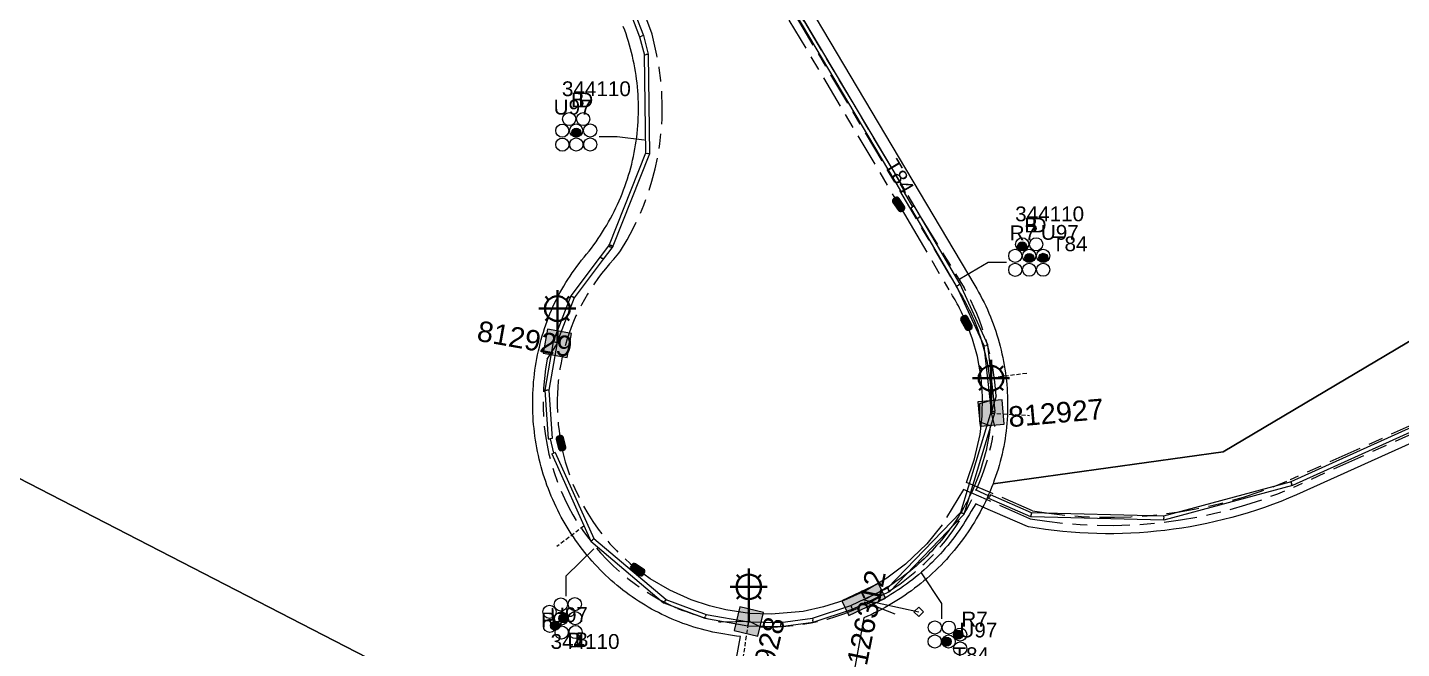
# Model space of a CAD drawing. Header units: metres. Extents: x 292510 to 295946, y 6251475 to 6256272.
# Drawn here: x 294801.5 to 294968.8, y 6255468.2 to 6255543.8 of the extents above; entities that cross this region are included whole.
import ezdxf
from ezdxf.enums import TextEntityAlignment as Align

# ---------------------------------------------------------------- set-up
doc = ezdxf.new("R2010")
doc.units = ezdxf.units.M
doc.linetypes.add('Cable Exist UG', pattern=[8.2, 4, -1.2, 1.8, -1.2])
doc.linetypes.add('DASHED', pattern=[0.75, 0.5, -0.25])
doc.layers.get('0').update_dxf_attribs({"color": 6})
doc.layers.add('Cadastre Land Parcels_SP_EXT', color=7, linetype='Continuous', lineweight=5)
for name, color, linetype in [('Duct_SP_EXT', 7, 'Continuous'), ('Equip_HV_EXT', 7, 'Continuous'), ('Equip_SP_SL_EXT', 7, 'Continuous'), ('Mains_HV_EXT', 7, 'Continuous'), ('Mains_LV_EXT', 7, 'Continuous'), ('Mains_SL_EXT', 7, 'Continuous'), ('Services_SP_EXT', 7, 'Continuous'), ('SupportsUG_SP_LV_EXT', 7, 'Continuous'), ('SupportsUG_SP_LV_SL_EXT', 7, 'Continuous'), ('Trench_SP_EXT', 7, 'Continuous')]:
    doc.layers.add(name, color=color, linetype=linetype)
doc.layers.add('UNKNOWN_FEATURES', color=1, linetype='DASHED', plot=False)
doc.styles.add('COLUMN_LABEL', font='arial.ttf')
doc.styles.add('iecARIAL', font='arial.ttf', dxfattribs={"height": 2})
doc.styles.add('POLE_LABEL', font='arial.ttf')
doc.styles.get("Standard").update_dxf_attribs({"font": 'arial.ttf'})
doc.linetypes.add('Cable E UG', pattern='A,6,-0.5,["E",Standard,S=1.7,R=0,X=0.5,Y=-1],-2.9', length=9.4)

# ---------------------------------------------------------------- blocks, each defined once
blk = doc.blocks.new('COLUMN_EXT')
blk.add_hatch(color=256).paths.add_polyline_path([(-1.49, 1.48), (-1.49, -1.49), (1.48, -1.49), (1.48, 1.48)])
blk.add_lwpolyline([(-1.49, -1.49), (1.48, -1.49), (1.48, 1.48), (-1.49, 1.48)], close=True)
for tag, height, style, flags, p in [('ASSET_NUM', 2.5, 'COLUMN_LABEL', 8, (2, 2)), ('STRUCTURE_PLANT_NUMBER', 0.2, 'POLE_LABEL', 9, (1.81, 0.03)), ('STREET_CODE', 0.2, 'COLUMN_LABEL', 9, (1.81, -0.2))]:
    blk.add_attdef(tag, text='', height=height, dxfattribs=dict(style=style, flags=flags)).set_placement(p, align=Align.MIDDLE_LEFT)
at = {"flags": 9}
for tag, p in [('COLUMN_TYPE', (1.81, -0.4)), ('OWNED_BY', (1.81, -0.6)), ('STATE', (1.81, -0.8)), ('USAGE', (1.81, -1)), ('STREETNAME', (1.81, -1.6)), ('LEGEND', (1.81, -1.2)), ('LOCATION', (1.81, -1.4)), ('SUBURB', (1.81, -1.8)), ('NOTES', (1.81, -2))]:
    blk.add_attdef(tag, text='', height=0.2, dxfattribs=at).set_placement(p, align=Align.MIDDLE_LEFT)
at = {"flags": 1}
blk.add_attdef('Z', (1.81, -2.35), '', height=0.2, dxfattribs=at)
blk = doc.blocks.new('PILLAR_EXT')
blk.add_hatch(color=256).paths.add_polyline_path([(-2.475, 0.99), (-2.475, -0.99), (2.475, -0.99), (2.475, 0.99)])
blk.add_lwpolyline([(-2.475, -0.99), (2.475, -0.99), (2.475, 0.99), (-2.475, 0.99)], close=True)
at = {"style": 'iecARIAL', "flags": 8}
blk.add_attdef('ASSET_NUM', (1.5, 3.5), '', height=2.5, dxfattribs=at)
for tag, p, flags in [('OWNED_BY', (0, -0.2), 9), ('STATE', (0, -0.4), 9), ('SUPPORT_TYPE', (0, -0.6), 9), ('STREETNAME', (0, -1.8), 9), ('USAGE', (0, -0.8), 9), ('LEGEND', (0, -1), 9), ('LOCATION', (0, -1.2), 9), ('NOTES', (0, -1.4), 9), ('PARENT', (0, -1.6), 9), ('SUBURB', (0, -2), 1)]:
    blk.add_attdef(tag, p, '', height=0.2, dxfattribs=dict(flags=flags))
blk = doc.blocks.new('DUCT_EXT')
blk.add_circle((0, 0.8), 0.8)
at = {"flags": 1}
blk.add_attdef('Z', (0, 0), '', height=0.2, dxfattribs=at)
at = {"flags": 9}
for tag, p in [('DUCT_CODE', (0, 0)), ('XSECT_TYPE', (0, -0.2)), ('STATE', (0, -0.6)), ('FB_REFERENCE', (0, -0.4)), ('NOTES', (0, -0.8))]:
    blk.add_attdef(tag, text='', height=0.2, dxfattribs=at).set_placement(p, align=Align.MIDDLE_LEFT)
blk = doc.blocks.new('SL_LANTERN_EXT')
at = {"lineweight": 40}
for p, q in [((-1.46, 5.68), (-1.06, 5.28)), ((0, 1.97), (0, 6.47)), ((1.46, 5.68), (1.06, 5.28)), ((-2.25, 4.22), (2.25, 4.22)), ((-1.46, 2.76), (-1.06, 3.16)), ((0, 0), (0, 2.72)), ((1.46, 2.76), (1.06, 3.16))]:
    blk.add_line(p, q, dxfattribs=at)
blk.add_circle((0, 4.22), 1.5, dxfattribs=at)
at = {"style": 'iecARIAL', "flags": 9}
blk.add_attdef('ASSET_NUM', (1.5, 1.5), '', height=2.5, dxfattribs=at)
for tag, p, height, flags in [('OPERATING_VOLTAGE', (0.98, -1.65), 0.2, 9), ('ORIENTATION', (0.98, -1.85), 0.2, 9), ('CONSTRUCTED_VOLTAGE', (0.98, -0.65), 0.2, 9), ('CONTROL_TYPE', (0.98, -0.85), 0.2, 9), ('LANTERN_PURPOSE', (0.98, -1.05), 0.2, 9), ('LANTERN_TYPE', (0.98, -1.25), 0.2, 9), ('NO_PHASES', (0.98, -1.45), 0.2, 9), ('LNUMBER', (2.18, -3.25), 2.5, 8), ('OWNED_BY', (0.98, -2.05), 0.2, 9), ('STATE', (0.98, -2.25), 0.2, 9), ('USAGE', (0.98, -2.45), 0.2, 9), ('CEXIST', (0.98, -2.65), 0.2, 9), ('CNEW', (0.98, -2.85), 0.2, 9), ('CNUMBER', (0.98, -3.05), 0.2, 9), ('CREMOVE', (0.98, -3.25), 0.2, 9), ('CREPLACE', (0.98, -3.45), 0.2, 9), ('LKINGHEIGHT', (0.98, -3.65), 0.2, 9), ('LBRACKET', (0.98, -3.85), 0.2, 9), ('LBRACKETVOCAB', (0.98, -4.05), 0.2, 9), ('LCATEGORY', (0.98, -4.25), 0.2, 9), ('LCHARGE1', (0.98, -4.45), 0.2, 9), ('LCHARGE1PERCENT', (0.98, -4.65), 0.2, 9), ('LCHARGE2', (0.98, -4.85), 0.2, 9), ('LCHARGE2PERCENT', (0.98, -5.05), 0.2, 9), ('LCHARGE3', (0.98, -5.25), 0.2, 9), ('LCHARGE3PERCENT', (0.98, -5.45), 0.2, 9), ('LEXIST', (0.98, -5.65), 0.2, 9), ('LLAMP', (0.98, -5.85), 0.2, 9), ('LLAMPVOCAB', (0.98, -6.05), 0.2, 9), ('LMAST', (0.98, -6.25), 0.2, 9), ('LMASTVOCAB', (0.98, -6.45), 0.2, 9), ('LNEW', (0.98, -6.65), 0.2, 9), ('LANTNUMBER', (0.98, -6.85), 0.2, 9), ('LOUTREACH', (0.98, -7.25), 0.2, 9), ('LOUTREACHVOCAB', (0.98, -7.45), 0.2, 9), ('LRATECODE', (0.98, -7.65), 0.2, 9), ('LREMOVE', (0.98, -7.85), 0.2, 9), ('LREPLACE', (0.98, -8.05), 0.2, 9), ('LTYPE', (0.98, -8.25), 0.2, 9), ('LTYPEVOCAB', (0.98, -8.45), 0.2, 9), ('STREETNAME', (0.98, -9.25), 0.2, 9), ('SUBURB', (0.98, -9.45), 0.2, 1), ('LEGEND', (0.98, -8.65), 0.2, 9), ('LOCATION', (0.98, -8.85), 0.2, 9), ('NOTES', (0.98, -9.05), 0.2, 9)]:
    blk.add_attdef(tag, p, '', height=height, dxfattribs=dict(flags=flags))
blk = doc.blocks.new('CCP_EXT')
at = {"flags": 9}
for tag, p in [('LIFE_SUPPORT', (0, -1.6)), ('STATE', (0, -1.8)), ('NOTES', (0, -2))]:
    blk.add_attdef(tag, text='', height=0.2, dxfattribs=at).set_placement(p, align=Align.MIDDLE_LEFT)
blk.add_wipeout([(0, 0.57), (0.57, 0), (0, -0.57), (-0.57, 0)])
blk.add_lwpolyline([(-0.57, 0), (0, 0.57), (0.57, 0), (0, -0.57), (-0.57, 0)])
at = {"flags": 1}
blk.add_attdef('Z', (0, 0), '', height=0.2, dxfattribs=at)
at = {"flags": 9}
for tag, p in [('CCP_TYPE', (0, 0)), ('CONSTRUCTED_VOLTAGE', (0, -0.2)), ('OPERATING_VOLTAGE', (0, -0.6)), ('ORIENTATION', (0, -0.8)), ('OWNED_BY', (0, -1)), ('NO_PHASES', (0, -0.4)), ('USAGE', (0, -1.2)), ('LEGEND', (0, -1.4))]:
    blk.add_attdef(tag, text='', height=0.2, dxfattribs=at).set_placement(p, align=Align.MIDDLE_LEFT)
blk = doc.blocks.new('HV_STJ_EXT')
h = blk.add_hatch(color=256)
edge = h.paths.add_edge_path()
edge.add_ellipse((-0.59, 0.13), major_axis=(0.226, 0.226), ratio=1, start_angle=45, end_angle=135)
edge.add_line((-0.91, 0.13), (-0.91, -0.13))
edge.add_ellipse((-0.59, -0.13), major_axis=(0.226, 0.226), ratio=1, start_angle=135, end_angle=225)
edge.add_line((-0.59, -0.45), (0.59, -0.45))
edge.add_ellipse((0.59, -0.13), major_axis=(-0.226, 0.226), ratio=1, start_angle=135, end_angle=225)
edge.add_line((0.91, -0.13), (0.91, 0.13))
edge.add_ellipse((0.59, 0.13), major_axis=(-0.226, 0.226), ratio=1, start_angle=225, end_angle=315)
edge.add_line((0.59, 0.45), (-0.59, 0.45))
blk.add_lwpolyline([(-0.91, 0.13), (-0.91, -0.13, 0.414214), (-0.59, -0.45), (0.59, -0.45, 0.414214), (0.91, -0.13), (0.91, 0.13, 0.414214), (0.59, 0.45), (-0.59, 0.45, 0.414214)], format="xyb", close=True)
for tag, flags, p in [('ORIENTATION', 9, (1.5, 0)), ('Z', 1, (1.5, -0.8)), ('USAGE', 9, (1.5, -0.2)), ('LEGEND', 9, (1.5, -0.4)), ('NOTES', 9, (1.5, -0.6))]:
    blk.add_attdef(tag, text='', height=0.2, dxfattribs=dict(flags=flags)).set_placement(p, align=Align.MIDDLE_LEFT)
blk = doc.blocks.new('CABLE_LARGE_EXT')
h = blk.add_hatch(color=256)
edge = h.paths.add_edge_path()
edge.add_arc((0, 0.55), 0.55, 0, 360)
blk.add_circle((0, 0.55), 0.55)
at = {"flags": 1}
blk.add_attdef('Z', (0, 0), '', height=0.2, dxfattribs=at)
at = {"flags": 9}
for tag, p in [('COND_CODE', (0, 0)), ('STATE', (0, -0.4)), ('XSECT_SIZE', (0, -0.6)), ('FB_REFERENCE', (0, -0.2)), ('NOTES', (0, -0.8))]:
    blk.add_attdef(tag, text='', height=0.2, dxfattribs=at).set_placement(p, align=Align.MIDDLE_LEFT)

msp = doc.modelspace()

# ---------------------------------------------------------------- linework, layer by layer
at = {"layer": 'Cadastre Land Parcels_SP_EXT', "linetype": 'Continuous'}
for points in [[(294575.28, 6255610.53), (294685.28, 6255471.4), (294762.76, 6255463), (294776.52, 6255461.51), (294903.48, 6255438.15), (294915.08, 6255436.02), (294943.48, 6255432.09), (294946.81, 6255447.94), (294946.81, 6255447.94), (294848.14, 6255464.41), (294788.34, 6255495.18), (294719.47, 6255559.79), (294684.12, 6255596.9), (294666.37, 6255615.53), (294665.66, 6255616.88), (294651.61, 6255643.49), (294650.92, 6255644.6), (294605.49, 6255718.55)], [(294878.95, 6255576.17), (294916.81, 6255512.44), (294917.05, 6255512.03), (294917.28, 6255511.61), (294917.51, 6255511.2), (294917.73, 6255510.78), (294917.94, 6255510.35), (294918.14, 6255509.93), (294918.34, 6255509.5), (294918.53, 6255509.06), (294918.71, 6255508.62), (294918.89, 6255508.18), (294919.05, 6255507.74), (294919.21, 6255507.3), (294919.37, 6255506.85), (294919.51, 6255506.4), (294919.65, 6255505.95), (294919.78, 6255505.49), (294919.9, 6255505.03), (294920.02, 6255504.57), (294920.12, 6255504.11), (294920.22, 6255503.65), (294920.31, 6255503.18), (294920.4, 6255502.72), (294920.48, 6255502.25), (294920.54, 6255501.78), (294920.6, 6255501.31), (294920.66, 6255500.84), (294920.7, 6255500.37), (294920.74, 6255499.9), (294920.77, 6255499.43), (294920.79, 6255498.95), (294920.81, 6255498.48), (294920.81, 6255498.01), (294920.81, 6255497.54), (294920.8, 6255497.06), (294920.78, 6255496.59), (294920.76, 6255496.12), (294920.72, 6255495.64), (294920.68, 6255495.17), (294920.63, 6255494.7), (294920.57, 6255494.23), (294920.5, 6255493.77), (294920.42, 6255493.3), (294920.33, 6255492.83), (294920.23, 6255492.37), (294920.13, 6255491.91), (294920.02, 6255491.45), (294919.9, 6255490.99), (294919.77, 6255490.53), (294919.64, 6255490.08), (294919.5, 6255489.62), (294919.35, 6255489.17), (294919.19, 6255488.72), (294919.03, 6255488.28), (294947.04, 6255492.16), (294947.04, 6255492.16), (295125.53, 6255598.09)], [(295125.53, 6255598.09), (294947.04, 6255492.16), (294919.03, 6255488.28), (294918.86, 6255487.84), (294918.68, 6255487.41), (294918.49, 6255486.97), (294918.3, 6255486.54), (294918.1, 6255486.11), (294917.9, 6255485.69), (294917.68, 6255485.27), (294917.46, 6255484.85), (294917.23, 6255484.44), (294917, 6255484.03), (294916.76, 6255483.62), (294916.51, 6255483.22), (294916.26, 6255482.82), (294915.99, 6255482.43), (294915.73, 6255482.04), (294915.45, 6255481.65), (294915.17, 6255481.27), (294914.88, 6255480.9), (294914.59, 6255480.52), (294914.29, 6255480.16), (294913.98, 6255479.8), (294913.67, 6255479.44), (294913.35, 6255479.09), (294913.03, 6255478.74), (294912.7, 6255478.4), (294912.36, 6255478.06), (294912.02, 6255477.73), (294911.68, 6255477.4), (294911.32, 6255477.08), (294910.97, 6255476.77), (294910.61, 6255476.46), (294910.24, 6255476.16), (294909.87, 6255475.86), (294909.49, 6255475.57), (294909.1, 6255475.28), (294908.72, 6255475), (294908.33, 6255474.73), (294907.93, 6255474.47), (294907.53, 6255474.21), (294907.13, 6255473.95), (294906.72, 6255473.71), (294906.3, 6255473.46), (294905.89, 6255473.23), (294905.47, 6255473), (294905.04, 6255472.78), (294904.61, 6255472.57), (294904.18, 6255472.36), (294903.75, 6255472.16), (294903.31, 6255471.97), (294900.33, 6255455.7)], [(294886.15, 6255458.07), (294888.28, 6255469.71), (294888.28, 6255469.71), (294887.8, 6255469.76), (294887.32, 6255469.82), (294886.84, 6255469.89), (294886.37, 6255469.97), (294885.89, 6255470.05), (294885.41, 6255470.14), (294884.94, 6255470.24), (294884.47, 6255470.35), (294884, 6255470.46), (294883.53, 6255470.58), (294883.07, 6255470.71), (294882.61, 6255470.85), (294882.15, 6255471), (294881.7, 6255471.15), (294881.26, 6255471.3), (294880.82, 6255471.47), (294880.39, 6255471.64), (294879.96, 6255471.82), (294879.54, 6255472.01), (294879.12, 6255472.2), (294878.7, 6255472.4), (294878.29, 6255472.61), (294877.87, 6255472.82), (294877.47, 6255473.05), (294877.06, 6255473.27), (294876.67, 6255473.51), (294876.27, 6255473.75), (294875.88, 6255474), (294875.49, 6255474.26), (294875.11, 6255474.52), (294874.73, 6255474.79), (294874.35, 6255475.07), (294873.98, 6255475.35), (294873.62, 6255475.64), (294873.26, 6255475.93), (294872.9, 6255476.23), (294872.55, 6255476.54), (294872.2, 6255476.85), (294871.86, 6255477.17), (294871.53, 6255477.5), (294871.2, 6255477.83), (294870.87, 6255478.17), (294870.55, 6255478.51), (294870.24, 6255478.86), (294869.93, 6255479.21), (294869.63, 6255479.57), (294869.33, 6255479.93), (294869.04, 6255480.3), (294868.75, 6255480.67), (294868.48, 6255481.05), (294868.2, 6255481.43), (294867.94, 6255481.82), (294867.68, 6255482.21), (294867.42, 6255482.61), (294867.17, 6255483.01), (294866.93, 6255483.41), (294866.7, 6255483.82), (294866.47, 6255484.24), (294866.25, 6255484.65), (294866.04, 6255485.07), (294865.83, 6255485.5), (294865.63, 6255485.93), (294865.44, 6255486.36), (294865.25, 6255486.79), (294865.07, 6255487.23), (294864.9, 6255487.67), (294864.73, 6255488.11), (294864.58, 6255488.56), (294864.43, 6255489.01), (294864.28, 6255489.46), (294864.15, 6255489.91), (294864.02, 6255490.37), (294863.9, 6255490.83), (294863.78, 6255491.29), (294863.68, 6255491.75), (294863.58, 6255492.21), (294863.49, 6255492.68), (294863.4, 6255493.15), (294863.33, 6255493.61), (294863.26, 6255494.08), (294863.2, 6255494.56), (294863.15, 6255495.03), (294863.1, 6255495.5), (294863.06, 6255495.97), (294863.03, 6255496.45), (294863.01, 6255496.92), (294862.99, 6255497.4), (294862.99, 6255497.87), (294862.99, 6255498.34), (294863, 6255498.82), (294863.01, 6255499.29), (294863.04, 6255499.77), (294863.07, 6255500.24), (294863.1, 6255500.71), (294863.15, 6255501.19), (294863.21, 6255501.66), (294863.27, 6255502.13), (294863.34, 6255502.6), (294863.41, 6255503.07), (294863.5, 6255503.53), (294863.59, 6255504), (294863.69, 6255504.46), (294863.8, 6255504.92), (294863.91, 6255505.38), (294864.03, 6255505.84), (294864.16, 6255506.29), (294864.3, 6255506.75), (294864.44, 6255507.2), (294864.6, 6255507.65), (294864.75, 6255508.09), (294864.92, 6255508.53), (294865.09, 6255508.97), (294865.27, 6255509.41), (294865.46, 6255509.84), (294865.66, 6255510.27), (294865.87, 6255510.7), (294866.09, 6255511.12), (294866.31, 6255511.54), (294866.54, 6255511.95), (294866.78, 6255512.36), (294867.03, 6255512.77), (294867.28, 6255513.17), (294867.54, 6255513.57), (294867.81, 6255513.96), (294868.08, 6255514.35), (294868.36, 6255514.74), (294868.64, 6255515.12), (294868.94, 6255515.49), (294869.25, 6255515.86), (294869.55, 6255516.23), (294869.85, 6255516.6), (294870.14, 6255516.98), (294870.43, 6255517.37), (294870.7, 6255517.75), (294870.98, 6255518.15), (294871.24, 6255518.54), (294871.5, 6255518.95), (294871.75, 6255519.35), (294872, 6255519.76), (294872.23, 6255520.17), (294872.46, 6255520.59), (294872.69, 6255521.01), (294872.9, 6255521.44), (294873.11, 6255521.86), (294873.31, 6255522.29), (294873.51, 6255522.73), (294873.7, 6255523.16), (294873.88, 6255523.6), (294874.05, 6255524.05), (294874.21, 6255524.49), (294874.37, 6255524.94), (294874.52, 6255525.39), (294874.66, 6255525.84), (294874.8, 6255526.3), (294874.92, 6255526.75), (294875.04, 6255527.21), (294875.15, 6255527.67), (294875.25, 6255528.14), (294875.35, 6255528.6), (294875.44, 6255529.07), (294875.52, 6255529.53), (294875.59, 6255530), (294875.65, 6255530.47), (294875.71, 6255530.94), (294875.75, 6255531.41), (294875.79, 6255531.88), (294875.83, 6255532.35), (294875.85, 6255532.82), (294875.86, 6255533.3), (294875.87, 6255533.77), (294875.87, 6255534.24), (294875.86, 6255534.71), (294875.85, 6255535.18), (294875.82, 6255535.66), (294875.79, 6255536.13), (294875.75, 6255536.6), (294875.7, 6255537.07), (294875.64, 6255537.54), (294875.58, 6255538), (294875.51, 6255538.47), (294875.42, 6255538.93), (294875.34, 6255539.4), (294875.24, 6255539.86), (294875.14, 6255540.32), (294875.02, 6255540.78), (294874.9, 6255541.24), (294874.78, 6255541.69), (294874.64, 6255542.14), (294874.5, 6255542.59), (294874.35, 6255543.04), (294874.19, 6255543.48), (294874.02, 6255543.93)], [(294788.34, 6255495.18), (294848.14, 6255464.41)]]:
    msp.add_lwpolyline(points, dxfattribs=at)
at = {"layer": 'Duct_SP_EXT'}
for p, q in [((294907.87, 6255523.82), (294894.16, 6255546.91)), ((294908.29, 6255524.06), (294894.58, 6255547.15)), ((294875.01, 6255545.26), (294876, 6255542.69)), ((294875.45, 6255545.46), (294876.46, 6255542.84)), ((294876, 6255542.69), (294876.23, 6255542.76)), ((294876, 6255542.69), (294876.59, 6255540.45)), ((294876.46, 6255542.84), (294876.23, 6255542.76)), ((294876.46, 6255542.84), (294877.05, 6255540.58)), ((294876.58, 6255540.48), (294876.82, 6255540.52)), ((294876.59, 6255540.45), (294876.58, 6255540.48)), ((294876.58, 6255540.48), (294876.72, 6255528.53)), ((294876.59, 6255540.45), (294876.82, 6255540.52)), ((294877.05, 6255540.58), (294876.82, 6255540.52)), ((294877.06, 6255540.55), (294876.82, 6255540.52)), ((294877.05, 6255540.58), (294877.06, 6255540.55)), ((294877.06, 6255540.55), (294877.21, 6255528.44)), ((294876.72, 6255528.53), (294872.3, 6255517.38)), ((294877.21, 6255528.44), (294872.75, 6255517.21)), ((294876.72, 6255528.53), (294876.96, 6255528.48)), ((294877.21, 6255528.44), (294876.96, 6255528.48)), ((294907.87, 6255523.82), (294908.08, 6255523.94)), ((294908.29, 6255524.06), (294908.08, 6255523.94)), ((294909.02, 6255521.88), (294909.23, 6255522)), ((294909.8, 6255520.57), (294909.02, 6255521.88)), ((294909.44, 6255522.12), (294909.23, 6255522)), ((294910.21, 6255520.81), (294909.44, 6255522.12)), ((294909.8, 6255520.57), (294910.01, 6255520.69)), ((294914.6, 6255512.36), (294909.8, 6255520.57)), ((294910.21, 6255520.81), (294910.01, 6255520.69)), ((294915.03, 6255512.58), (294910.21, 6255520.81)), ((294872.23, 6255517.26), (294871.2, 6255515.91)), ((294872.63, 6255516.99), (294871.58, 6255515.62)), ((294872.31, 6255517.4), (294872.23, 6255517.26)), ((294872.23, 6255517.26), (294872.43, 6255517.12)), ((294872.3, 6255517.38), (294872.31, 6255517.4)), ((294872.3, 6255517.38), (294872.53, 6255517.29)), ((294872.31, 6255517.4), (294872.53, 6255517.29)), ((294872.63, 6255516.99), (294872.43, 6255517.12)), ((294872.75, 6255517.21), (294872.53, 6255517.29)), ((294872.74, 6255517.19), (294872.53, 6255517.29)), ((294872.74, 6255517.19), (294872.63, 6255516.99)), ((294872.75, 6255517.21), (294872.74, 6255517.19)), ((294871.2, 6255515.91), (294867.62, 6255511.16)), ((294871.58, 6255515.62), (294868.04, 6255510.93)), ((294871.2, 6255515.91), (294871.2, 6255515.91)), ((294871.2, 6255515.91), (294871.39, 6255515.76)), ((294871.2, 6255515.91), (294871.39, 6255515.76)), ((294871.58, 6255515.62), (294871.39, 6255515.76)), ((294871.58, 6255515.62), (294871.39, 6255515.76)), ((294871.58, 6255515.62), (294871.58, 6255515.62)), ((294914.6, 6255512.37), (294914.82, 6255512.47)), ((294914.6, 6255512.36), (294914.82, 6255512.47)), ((294917.95, 6255505.07), (294914.6, 6255512.37)), ((294914.6, 6255512.37), (294914.6, 6255512.36)), ((294915.03, 6255512.58), (294914.82, 6255512.47)), ((294915.03, 6255512.57), (294914.82, 6255512.47)), ((294915.03, 6255512.57), (294915.03, 6255512.58)), ((294918.42, 6255505.2), (294915.03, 6255512.57)), ((294867.62, 6255511.16), (294865.49, 6255505.62)), ((294868.04, 6255510.93), (294865.94, 6255505.44)), ((294867.62, 6255511.16), (294867.83, 6255511.05)), ((294868.04, 6255510.93), (294867.83, 6255511.05)), ((294865.48, 6255505.57), (294864.48, 6255499.7)), ((294865.95, 6255505.49), (294864.97, 6255499.68)), ((294865.48, 6255505.57), (294865.71, 6255505.53)), ((294865.49, 6255505.62), (294865.71, 6255505.53)), ((294865.94, 6255505.44), (294865.71, 6255505.53)), ((294865.95, 6255505.49), (294865.71, 6255505.53)), ((294917.95, 6255505.07), (294918.19, 6255505.13)), ((294918.84, 6255497.07), (294917.95, 6255505.07)), ((294918.42, 6255505.2), (294918.19, 6255505.13)), ((294919.31, 6255497.13), (294918.42, 6255505.2)), ((294864.48, 6255499.7), (294864.89, 6255493.77)), ((294864.48, 6255499.7), (294864.73, 6255499.69)), ((294864.97, 6255499.68), (294864.73, 6255499.69)), ((294864.97, 6255499.68), (294865.37, 6255493.8)), ((294915.11, 6255484.83), (294918.84, 6255497.17)), ((294915.53, 6255484.58), (294919.3, 6255497.03)), ((294918.84, 6255497.17), (294919.07, 6255497.1)), ((294918.84, 6255497.07), (294919.07, 6255497.1)), ((294919.31, 6255497.13), (294919.07, 6255497.1)), ((294919.3, 6255497.03), (294919.07, 6255497.1)), ((294971.27, 6255495.73), (294955.3, 6255488.52)), ((294971.5, 6255495.31), (294955.49, 6255488.09)), ((294864.89, 6255493.77), (294865.13, 6255493.78)), ((294865.37, 6255493.8), (294865.13, 6255493.78)), ((294865.31, 6255491.92), (294865.52, 6255492.02)), ((294865.31, 6255491.92), (294870.06, 6255481.32)), ((294865.74, 6255492.11), (294865.52, 6255492.02)), ((294865.74, 6255492.11), (294870.45, 6255481.62)), ((294955.31, 6255488.53), (294939.78, 6255484.35)), ((294955.48, 6255488.08), (294939.84, 6255483.87)), ((294955.3, 6255488.52), (294955.31, 6255488.53)), ((294955.3, 6255488.52), (294955.39, 6255488.3)), ((294955.31, 6255488.53), (294955.39, 6255488.3)), ((294955.49, 6255488.09), (294955.39, 6255488.3)), ((294955.48, 6255488.08), (294955.39, 6255488.3)), ((294955.49, 6255488.09), (294955.48, 6255488.08)), ((294918.51, 6255486.52), (294918.61, 6255486.74)), ((294923.62, 6255484.28), (294918.51, 6255486.52)), ((294918.71, 6255486.96), (294918.61, 6255486.74)), ((294923.73, 6255484.76), (294918.71, 6255486.96)), ((294906.17, 6255475.6), (294915.11, 6255484.83)), ((294906.45, 6255475.2), (294915.53, 6255484.58)), ((294915.11, 6255484.83), (294915.32, 6255484.7)), ((294915.53, 6255484.58), (294915.32, 6255484.7)), ((294923.62, 6255484.28), (294923.67, 6255484.52)), ((294923.68, 6255484.76), (294923.67, 6255484.52)), ((294923.73, 6255484.76), (294923.67, 6255484.52)), ((294923.67, 6255484.28), (294923.67, 6255484.52)), ((294939.78, 6255484.35), (294923.68, 6255484.76)), ((294923.68, 6255484.76), (294923.73, 6255484.76)), ((294923.67, 6255484.28), (294923.62, 6255484.28)), ((294939.84, 6255483.87), (294923.67, 6255484.28)), ((294939.78, 6255484.35), (294939.81, 6255484.11)), ((294939.84, 6255483.87), (294939.81, 6255484.11)), ((294870.06, 6255481.32), (294870.26, 6255481.47)), ((294870.06, 6255481.32), (294878.93, 6255473.82)), ((294870.45, 6255481.62), (294870.26, 6255481.47)), ((294870.45, 6255481.62), (294879.24, 6255474.19)), ((294901.73, 6255473.48), (294906.21, 6255475.62)), ((294901.91, 6255473.04), (294906.41, 6255475.18)), ((294906.21, 6255475.62), (294906.17, 6255475.6)), ((294906.17, 6255475.6), (294906.31, 6255475.4)), ((294906.21, 6255475.62), (294906.31, 6255475.4)), ((294906.41, 6255475.18), (294906.31, 6255475.4)), ((294906.45, 6255475.2), (294906.31, 6255475.4)), ((294906.41, 6255475.18), (294906.45, 6255475.2)), ((294878.93, 6255473.82), (294879.08, 6255474.01)), ((294878.93, 6255473.82), (294878.96, 6255473.8)), ((294878.96, 6255473.8), (294879.08, 6255474.01)), ((294878.96, 6255473.8), (294883.96, 6255471.93)), ((294879.21, 6255474.22), (294879.08, 6255474.01)), ((294879.24, 6255474.19), (294879.08, 6255474.01)), ((294879.24, 6255474.19), (294879.21, 6255474.22)), ((294879.21, 6255474.22), (294884.09, 6255472.39)), ((294897.04, 6255471.93), (294901.73, 6255473.48)), ((294897.15, 6255471.46), (294901.91, 6255473.04)), ((294901.73, 6255473.48), (294901.82, 6255473.26)), ((294901.91, 6255473.04), (294901.82, 6255473.26)), ((294883.96, 6255471.93), (294884.03, 6255472.16)), ((294883.96, 6255471.93), (294889.18, 6255471.01)), ((294884.09, 6255472.39), (294884.03, 6255472.16)), ((294884.09, 6255472.39), (294889.26, 6255471.48)), ((294889.18, 6255471.01), (294889.22, 6255471.25)), ((294889.23, 6255471.49), (294889.22, 6255471.25)), ((294889.26, 6255471.48), (294889.22, 6255471.25)), ((294889.22, 6255471.01), (294889.22, 6255471.25)), ((294889.23, 6255471.49), (294893.16, 6255471.41)), ((294893.16, 6255471.41), (294897.06, 6255471.94)), ((294893.16, 6255471.41), (294893.18, 6255471.17)), ((294893.19, 6255470.93), (294893.18, 6255471.17)), ((294893.19, 6255470.93), (294897.13, 6255471.46)), ((294897.06, 6255471.94), (294897.04, 6255471.93)), ((294897.04, 6255471.93), (294897.09, 6255471.7)), ((294897.06, 6255471.94), (294897.09, 6255471.7)), ((294897.13, 6255471.46), (294897.09, 6255471.7)), ((294897.15, 6255471.46), (294897.09, 6255471.7)), ((294897.13, 6255471.46), (294897.15, 6255471.46)), ((294889.22, 6255471.01), (294893.19, 6255470.93))]:
    msp.add_line(p, q, dxfattribs=at)
for points in [[(294871.08, 6255530.57), (294873.28, 6255530.57), (294876.56, 6255530.16)], [(294871.08, 6255530.57), (294873.28, 6255530.57), (294876.56, 6255530.16)], [(294920.68, 6255515.22), (294918.44, 6255515.22), (294915, 6255513.18)], [(294867.07, 6255474.6), (294867.07, 6255477.1), (294870.43, 6255480.39)], [(294912.8, 6255471.85), (294912.8, 6255473.74), (294910.31, 6255477.44)]]:
    msp.add_lwpolyline(points, dxfattribs=at)
at = {"layer": 'Mains_HV_EXT', "linetype": 'Cable Exist UG'}
msp.add_lwpolyline([(294817.1, 6255666.96), (294828.07, 6255647.67), (294854.16, 6255605.13), (294871.88, 6255574.43), (294881.48, 6255558.38), (294884.89, 6255560.32), (294885.79, 6255558.82), (294885.79, 6255558.82), (294907.55, 6255522.29)], dxfattribs=at)
for points in [[(294866.44, 6255493.24, -0.239862), (294872.86, 6255515.62), (294872.86, 6255515.62), (294873.48, 6255516.35), (294873.66, 6255516.65), (294873.66, 6255516.65, 0.195065), (294878.12, 6255540.47), (294878.12, 6255540.47), (294877.54, 6255543.03), (294876.54, 6255545.72), (294876.54, 6255545.72, 0.040654), (294867.64, 6255561.38), (294867.64, 6255561.38), (294821.53, 6255639.38), (294811.25, 6255656.85), (294810.52, 6255658.18), (294810.06, 6255659.02), (294809.7, 6255663.32)], [(295128.55, 6255548.94), (295098.54, 6255556.79), (295089.65, 6255558.57), (295089.57, 6255558.57), (295089.57, 6255558.57, 0.120993), (295068.07, 6255554.19), (295068.07, 6255554.19), (295068.04, 6255554.17), (295038.7, 6255537.15), (294971.15, 6255495.96), (294955.19, 6255488.76), (294955.19, 6255488.76, -0.144931), (294923.82, 6255485.01), (294923.82, 6255485.01), (294918.62, 6255487.27), (294915.81, 6255488.46), (294916.77, 6255491.31), (294917.45, 6255494.28), (294917.73, 6255496.52), (294917.77, 6255498.97), (294917.59, 6255501.22), (294917.13, 6255503.78), (294916.54, 6255505.89), (294915.8, 6255507.87)], [(294907.55, 6255522.29), (294908.94, 6255519.94), (294913.66, 6255511.9), (294913.66, 6255511.9, -0.044895), (294915.8, 6255507.87)], [(294875.76, 6255477.84, -0.184107), (294866.44, 6255493.24)]]:
    msp.add_lwpolyline(points, format="xyb", dxfattribs=at)
at = {"layer": 'Mains_LV_EXT', "linetype": 'Cable Exist UG'}
msp.add_lwpolyline([(294895.07, 6255545.12), (294915.09, 6255511.42), (294915.32, 6255511.03), (294915.53, 6255510.65), (294915.74, 6255510.26), (294915.94, 6255509.87), (294916.14, 6255509.48), (294916.33, 6255509.08), (294916.51, 6255508.68), (294916.69, 6255508.28), (294916.86, 6255507.87), (294917.02, 6255507.46), (294917.18, 6255507.05), (294917.32, 6255506.63), (294917.47, 6255506.22), (294917.6, 6255505.8), (294917.73, 6255505.38), (294917.85, 6255504.96), (294917.96, 6255504.53), (294918.07, 6255504.1), (294918.17, 6255503.67), (294918.26, 6255503.25), (294918.35, 6255502.81), (294918.43, 6255502.38), (294918.5, 6255501.95), (294918.56, 6255501.51), (294918.62, 6255501.07), (294918.67, 6255500.64), (294918.71, 6255500.2), (294918.75, 6255499.76), (294918.77, 6255499.32), (294918.79, 6255498.88), (294918.81, 6255498.44), (294917.39, 6255498.03), (294917.37, 6255495.83), (294918.69, 6255495.37), (294918.65, 6255494.95), (294918.59, 6255494.52), (294918.52, 6255494.08), (294918.45, 6255493.65), (294918.37, 6255493.22), (294918.28, 6255492.79), (294918.18, 6255492.36), (294918.08, 6255491.93), (294917.97, 6255491.51), (294917.85, 6255491.08), (294917.73, 6255490.66), (294917.6, 6255490.24), (294917.46, 6255489.82), (294917.31, 6255489.4), (294917.16, 6255488.99), (294917, 6255488.58), (294916.83, 6255488.17), (294916.66, 6255487.77), (294916.48, 6255487.37), (294916.3, 6255486.98), (294916.1, 6255486.58), (294915.91, 6255486.19), (294915.7, 6255485.8), (294915.49, 6255485.42), (294915.27, 6255485.04), (294915.05, 6255484.66), (294914.82, 6255484.29), (294914.58, 6255483.92), (294914.34, 6255483.55), (294914.09, 6255483.19), (294913.83, 6255482.83), (294913.57, 6255482.47), (294913.3, 6255482.12), (294913.03, 6255481.78), (294912.75, 6255481.44), (294912.46, 6255481.1), (294912.17, 6255480.76), (294911.88, 6255480.44), (294911.58, 6255480.11), (294911.27, 6255479.8), (294910.96, 6255479.48), (294910.64, 6255479.17), (294910.32, 6255478.87), (294909.99, 6255478.57), (294909.66, 6255478.28), (294909.32, 6255477.99), (294908.98, 6255477.71), (294908.63, 6255477.43), (294908.28, 6255477.16), (294907.92, 6255476.9), (294907.56, 6255476.64), (294907.2, 6255476.38), (294906.83, 6255476.13), (294906.45, 6255475.89), (294906.08, 6255475.66), (294905.7, 6255475.43), (294905.31, 6255475.2), (294904.92, 6255474.98), (294904.53, 6255474.77), (294904.13, 6255474.57), (294903.74, 6255474.37), (294903.32, 6255474.17)], dxfattribs=at)
at = {"layer": 'Mains_SL_EXT', "linetype": 'Cable Exist UG'}
for points in [[(294894.12, 6255546.84), (294896.08, 6255544.52), (294896.08, 6255544.52), (294910.17, 6255520.81), (294915.53, 6255512.12), (294915.53, 6255512.12, -0.111352), (294919.41, 6255498.98), (294919.41, 6255498.98), (294918.79, 6255496.91)], [(294889.45, 6255471.52), (294885.87, 6255471.46), (294885.87, 6255471.46, -0.03012), (294880.61, 6255473.13), (294880.61, 6255473.13, -0.352269), (294864.77, 6255503.45), (294864.77, 6255503.45), (294865.97, 6255505.31)]]:
    msp.add_lwpolyline(points, format="xyb", dxfattribs=at)
at = {"layer": 'Trench_SP_EXT', "linetype": 'Cable Exist UG'}
for points in [[(294908.08, 6255523.94), (294909.23, 6255522)], [(294865.13, 6255493.78), (294865.52, 6255492.02)], [(294918.56, 6255486.79), (294916.88, 6255487.55)], [(294903.35, 6255473.91), (294907.47, 6255472.3)]]:
    msp.add_lwpolyline(points, dxfattribs=at)
at = {"layer": 'UNKNOWN_FEATURES'}
for points in [[(294918.92, 6255501.22), (294923.36, 6255501.8)], [(294918.75, 6255496.9), (294923.47, 6255496.61)], [(294869.22, 6255483.14), (294865.94, 6255480.66)], [(294889.22, 6255471.25), (294888.57, 6255467.07)]]:
    msp.add_lwpolyline(points, dxfattribs=at)

# ---------------------------------------------------------------- block references
at = {"layer": 'Duct_SP_EXT'}
for name, p, rotation in [('DUCT_EXT', (294867.44, 6255531.88), 0.2168969103436071), ('DUCT_EXT', (294869.14, 6255531.88), 0.2168969103436071), ('DUCT_EXT', (294866.59, 6255530.47), 0.2168969103436071), ('DUCT_EXT', (294868.29, 6255530.48), 0.2168969103436071), ('DUCT_EXT', (294869.99, 6255530.49), 0.2168969103436071), ('DUCT_EXT', (294866.6, 6255528.77), 0.2168969103436071), ('DUCT_EXT', (294868.3, 6255528.78), 0.2168969103436071), ('DUCT_EXT', (294870, 6255528.79), 0.2168969103436071), ('DUCT_EXT', (294922.58, 6255516.63), 0.2168969103436071), ('DUCT_EXT', (294924.28, 6255516.64), 0.2168969103436071), ('DUCT_EXT', (294921.74, 6255515.23), 0.2168969103436071), ('DUCT_EXT', (294923.44, 6255515.23), 0.2168969103436071), ('DUCT_EXT', (294925.14, 6255515.24), 0.2168969103436071), ('DUCT_EXT', (294921.74, 6255513.53), 0.2168969103436071), ('DUCT_EXT', (294923.44, 6255513.54), 0.2168969103436071), ('DUCT_EXT', (294925.14, 6255513.54), 0.2168969103436071), ('DUCT_EXT', (294865.84, 6255472.73), 91.48125463067201), ('DUCT_EXT', (294867.22, 6255473.62), 91.48125463067201), ('DUCT_EXT', (294868.92, 6255473.66), 91.48125463067201), ('DUCT_EXT', (294865.89, 6255471.03), 91.48125463067201), ('CABLE_LARGE_EXT', (294865.17, 6255471.03), 269.627780688187), ('DUCT_EXT', (294867.26, 6255471.92), 91.48125463067201), ('CABLE_LARGE_EXT', (294867.26, 6255471.92), 91.26435772077758), ('DUCT_EXT', (294868.96, 6255471.96), 91.48125463067201), ('DUCT_EXT', (294911.14, 6255470.8), 269.8446775729774), ('DUCT_EXT', (294912.84, 6255470.79), 269.8446775729774), ('DUCT_EXT', (294867.31, 6255470.22), 91.48125463067201), ('DUCT_EXT', (294869.01, 6255470.27), 91.48125463067201), ('DUCT_EXT', (294911.13, 6255469.1), 269.8446775729774), ('DUCT_EXT', (294912.83, 6255469.09), 269.8446775729774), ('CABLE_LARGE_EXT', (294912.83, 6255469.09), 269.627780688187), ('DUCT_EXT', (294914.24, 6255469.94), 269.8446775729774), ('CABLE_LARGE_EXT', (294914.24, 6255469.94), 269.627780688187), ('DUCT_EXT', (294914.23, 6255468.24), 269.8446775729774)]:
    msp.add_blockref(name, p, dxfattribs=dict(at, rotation=rotation))
for p in [(294868.29, 6255530.48), (294922.58, 6255516.63), (294923.44, 6255515.23), (294925.14, 6255515.24)]:
    msp.add_blockref('CABLE_LARGE_EXT', p, dxfattribs=at)
at = {"layer": 'Equip_HV_EXT'}
for p, rotation in [((294907.55, 6255522.29), 304.2172051232043), ((294915.8, 6255507.87), 117.9443207912861), ((294866.44, 6255493.24), 284.4229668512331), ((294875.76, 6255477.84), 328.1528465594315)]:
    msp.add_blockref('HV_STJ_EXT', p, dxfattribs=dict(at, rotation=rotation))
at = {"layer": 'Equip_SP_SL_EXT'}
for p in [(294865.99, 6255505.39), (294918.79, 6255496.91), (294889.3, 6255471.53)]:
    msp.add_blockref('SL_LANTERN_EXT', p, dxfattribs=at)
at = {"layer": 'SupportsUG_SP_LV_EXT'}
ref = msp.add_blockref('PILLAR_EXT', (294903.28, 6255474.21), dxfattribs=dict(at, rotation=25.49925984457699))
ref.add_attrib('ASSET_NUM', '126312', dxfattribs={"layer": '0', "height": 2.5, "rotation": 78.3725, "style": 'iecARIAL'}).set_placement((294904.78, 6255477.71), align=Align.MIDDLE_RIGHT)
at = {"layer": 'SupportsUG_SP_LV_SL_EXT'}
ref = msp.add_blockref('COLUMN_EXT', (294865.99, 6255505.39), dxfattribs=dict(at, rotation=259.9179063375496))
ref.add_attrib('ASSET_NUM', '812929', dxfattribs={"layer": '0', "height": 2.5, "rotation": 349.9179, "style": 'COLUMN_LABEL'}).set_placement((294867.99, 6255506.14), align=Align.TOP_RIGHT)
ref = msp.add_blockref('COLUMN_EXT', (294918.79, 6255496.91), dxfattribs=dict(at, rotation=95.03560575183982))
ref.add_attrib('ASSET_NUM', '812927', dxfattribs={"layer": '0', "height": 2.5, "rotation": 5.0356, "style": 'COLUMN_LABEL'}).set_placement((294920.79, 6255497.66), align=Align.TOP_LEFT)
ref = msp.add_blockref('COLUMN_EXT', (294889.3, 6255471.53), dxfattribs=dict(at, rotation=166.4166759717532))
ref.add_attrib('ASSET_NUM', '812928', dxfattribs={"layer": '0', "height": 2.5, "rotation": 76.4167, "style": 'COLUMN_LABEL'}).set_placement((294891.3, 6255472.28), align=Align.TOP_RIGHT)

# ---------------------------------------------------------------- texts
at = {"layer": 'Duct_SP_EXT'}
for s, p in [('344110', (294866.55, 6255535.47)), ('U97', (294865.54, 6255533.23)), ('B', (294867.64, 6255534.11)), ('D', (294868.54, 6255534.11)), ('344110', (294921.73, 6255520.24)), ('R7', (294921.06, 6255517.93)), ('B', (294922.83, 6255518.88)), ('D', (294923.73, 6255518.88)), ('U97', (294924.86, 6255517.99)), ('T84', (294926.2, 6255516.6)), ('R7', (294863.99, 6255470.82)), ('U97', (294914.94, 6255469.59)), ('R7', (294915.18, 6255470.92)), ('344110', (294865.17, 6255468.2)), ('T84', (294914.21, 6255466.59))]:
    msp.add_text(s, height=1.8, dxfattribs=at).set_placement(p)
for s, p in [('U97', (294865.14, 6255471.38)), ('D', (294867.23, 6255468.35)), ('B', (294868.13, 6255468.38))]:
    msp.add_text(s, height=1.8, rotation=1.6366, dxfattribs=at).set_placement(p)
at = {"layer": 'Mains_LV_EXT'}
msp.add_text('T84', height=1.8, rotation=300.7122, dxfattribs=at).set_placement((294905.77, 6255527.11))

# ---------------------------------------------------------------- next in the draw order: block references
at = {"layer": 'Services_SP_EXT'}
msp.add_blockref('CCP_EXT', (294909.98, 6255472.69), dxfattribs=at)

# ---------------------------------------------------------------- next in the draw order: linework, layer by layer
at = {"layer": 'Mains_HV_EXT', "linetype": 'Cable Exist UG'}
msp.add_lwpolyline([(294971.62, 6255495.08), (294955.6, 6255487.85), (294955.6, 6255487.85, -0.145463), (294923.54, 6255484.04), (294923.54, 6255484.04), (294923.53, 6255484.04), (294918.22, 6255486.36), (294915.43, 6255487.6), (294912.85, 6255483.3), (294910.96, 6255480.98), (294908.38, 6255478.51), (294906.1, 6255476.81), (294903.59, 6255475.32), (294900.87, 6255474.1), (294898.39, 6255473.3), (294895.92, 6255472.76), (294892.01, 6255472.41), (294889.37, 6255472.51), (294886.51, 6255472.93), (294884.5, 6255473.42), (294882.29, 6255474.16), (294879.68, 6255475.33), (294877.31, 6255476.72), (294875.76, 6255477.84)], format="xyb", dxfattribs=at)
at = {"layer": 'Mains_HV_EXT', "linetype": 'Cable E UG'}
msp.add_lwpolyline([(294972.09, 6255494.19), (294955.99, 6255486.93), (294955.99, 6255486.93, -0.145463), (294923.37, 6255483.05), (294923.37, 6255483.05), (294923.24, 6255483.08), (294917.81, 6255485.44), (294916.92, 6255485.85), (294916.37, 6255484.94), (294916.37, 6255484.94), (294916.13, 6255484.53), (294915.9, 6255484.14), (294915.66, 6255483.75), (294915.42, 6255483.37), (294915.17, 6255482.99), (294914.91, 6255482.61), (294914.64, 6255482.24), (294914.37, 6255481.87), (294914.09, 6255481.51), (294913.81, 6255481.15), (294913.52, 6255480.8), (294913.22, 6255480.45), (294912.92, 6255480.1), (294912.62, 6255479.76), (294912.3, 6255479.43), (294911.98, 6255479.1), (294911.66, 6255478.77), (294911.33, 6255478.45), (294911, 6255478.14), (294910.66, 6255477.83), (294910.31, 6255477.52), (294909.96, 6255477.23), (294909.61, 6255476.93), (294909.25, 6255476.65), (294908.88, 6255476.37), (294908.51, 6255476.09), (294908.14, 6255475.82), (294907.76, 6255475.56), (294907.38, 6255475.3), (294906.99, 6255475.05), (294906.6, 6255474.8), (294906.21, 6255474.57), (294905.81, 6255474.33), (294905.4, 6255474.11), (294905, 6255473.89), (294904.58, 6255473.67), (294903.28, 6255474.21)], format="xyb", dxfattribs=at)
at = {"layer": 'Mains_SL_EXT', "linetype": 'Cable Exist UG'}
msp.add_lwpolyline([(294918.77, 6255497.09), (294919.2, 6255495.26), (294919.2, 6255495.26, -0.220122), (294906.4, 6255475.22), (294906.4, 6255475.22, -0.156149), (294890.7, 6255470.9), (294890.7, 6255470.9), (294889.38, 6255471.53)], format="xyb", dxfattribs=at)
at = {"layer": 'Services_SP_EXT'}
msp.add_lwpolyline([(294903.32, 6255474.17), (294909.98, 6255472.69)], dxfattribs=at)

doc.saveas('drawing.dxf')
